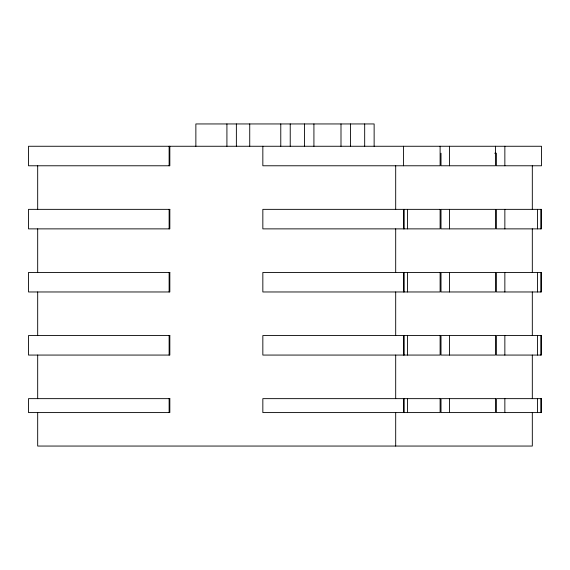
<?xml version="1.0" encoding="UTF-8"?>
<svg xmlns="http://www.w3.org/2000/svg" width="570" height="570" viewBox="0 0 570 570"><rect width="100%" height="100%" fill="white"/><g stroke="black" fill="none" stroke-linecap="round" stroke-linejoin="round"><path stroke-width="0.85" d="M494.667 153.23L496.377 153.23L496.377 165.777L541.5 165.777L541.5 146.262L28.5 146.262L28.5 165.777L169.832 165.777L169.832 146.262M540.795 209.354L540.795 228.876M540.795 272.453L540.795 291.968M540.795 335.545L540.795 355.067M540.795 398.644L540.795 412.587M537.524 209.354L537.524 228.876M537.524 272.453L537.524 291.968M537.524 335.545L537.524 355.067M537.524 398.644L537.524 412.587M532.316 165.777L532.316 209.354M532.316 228.876L532.316 272.453M532.316 291.968L532.316 335.545M532.316 355.067L532.316 398.644M532.316 412.587L532.316 446.053L37.684 446.053L37.684 412.587M504.856 146.262L504.856 165.777M504.856 209.354L504.856 228.876M504.856 272.453L504.856 291.968M504.856 335.545L504.856 355.067M504.856 398.644L504.856 412.587M495.48 146.262L495.48 165.777L441.009 165.777L441.009 153.23M449.495 146.262L449.495 165.777M449.495 209.354L449.495 228.876M449.495 272.453L449.495 291.968M449.495 335.545L449.495 355.067M449.495 398.644L449.495 412.587M440.111 146.262L440.111 165.777L262.841 165.777L262.841 146.262M407.443 209.354L407.443 228.876M407.443 272.453L407.443 291.968M407.443 335.545L407.443 355.067M407.443 398.644L407.443 412.587M404.173 209.354L404.173 228.876M404.173 272.453L404.173 291.968M404.173 335.545L404.173 355.067M404.173 398.644L404.173 412.587M403.467 146.262L403.467 165.777M403.467 209.354L403.467 228.876M403.467 272.453L403.467 291.968M403.467 335.545L403.467 355.067M403.467 398.644L403.467 412.587M395.694 165.777L395.694 209.354M395.694 228.876L395.694 272.453M395.694 291.968L395.694 335.545M395.694 355.067L395.694 398.644M395.694 412.587L395.694 446.053M374.134 146.262L374.134 123.947L195.866 123.947L195.866 146.262M364.679 123.947L364.679 146.262M350.45 123.947L350.45 146.262M340.995 123.947L340.995 146.262M313.92 123.947L313.92 146.262M304.466 123.947L304.466 146.262M290.23 123.947L290.23 146.262M280.775 123.947L280.775 146.262M249.731 123.947L249.731 146.262M236.372 123.947L236.372 146.262M226.917 123.947L226.917 146.262M169.126 146.262L169.126 165.777M169.126 209.354L169.126 228.876M169.126 272.453L169.126 291.968M169.126 335.545L169.126 355.067M169.126 398.644L169.126 412.587M37.684 165.777L37.684 209.354M37.684 228.876L37.684 272.453M37.684 291.968L37.684 335.545M37.684 355.067L37.684 398.644M169.832 209.354L28.5 209.354L28.5 228.876L169.832 228.876L169.832 209.354M440.111 209.354L262.841 209.354L262.841 228.876L440.111 228.876L440.111 209.354M495.48 209.354L441.009 209.354L441.009 228.876L495.48 228.876L495.48 209.354M541.5 209.354L496.377 209.354L496.377 228.876L541.5 228.876L541.5 209.354M169.832 272.453L28.5 272.453L28.5 291.968L169.832 291.968L169.832 272.453M440.111 272.453L262.841 272.453L262.841 291.968L440.111 291.968L440.111 272.453M495.48 272.453L441.009 272.453L441.009 291.968L495.48 291.968L495.48 272.453M541.5 272.453L496.377 272.453L496.377 291.968L541.5 291.968L541.5 272.453M169.832 335.545L28.5 335.545L28.5 355.067L169.832 355.067L169.832 335.545M440.111 335.545L262.841 335.545L262.841 355.067L440.111 355.067L440.111 335.545M495.48 335.545L441.009 335.545L441.009 355.067L495.48 355.067L495.48 335.545M541.5 335.545L496.377 335.545L496.377 355.067L541.5 355.067L541.5 335.545M169.832 398.644L28.5 398.644L28.5 412.587L169.832 412.587L169.832 398.644M440.111 398.644L262.841 398.644L262.841 412.587L440.111 412.587L440.111 398.644M495.48 398.644L441.009 398.644L441.009 412.587L495.48 412.587L495.48 398.644M541.5 398.644L496.377 398.644L496.377 412.587L541.5 412.587L541.5 398.644"/></g></svg>
